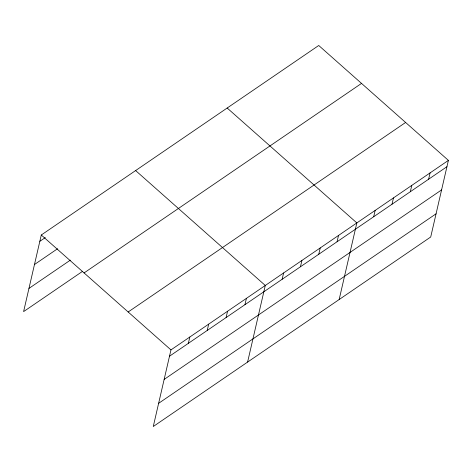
<?xml version="1.0" encoding="UTF-8"?>
<svg xmlns="http://www.w3.org/2000/svg" width="472" height="472" viewBox="0 0 472 472"><rect width="100%" height="100%" fill="white"/><g stroke="black" fill="none" stroke-linecap="round" stroke-linejoin="round"><path stroke-width="0.71" d="M448.4 160.386L170.958 349.905L153.27 426.517L430.712 236.997L448.4 160.386L318.73 45.483L41.288 235.003L23.6 311.614L82.635 271.288M188.363 343.339L189.821 337.02M207.232 330.453L208.689 324.128M226.094 317.567L227.557 311.243M244.962 304.676L246.419 298.357M247.599 362.083L265.288 285.471L135.617 170.563M282.138 279.282L283.601 272.963M300.452 266.774L301.909 260.45M318.759 254.266L320.222 247.942M337.073 241.758L338.53 235.434M339.156 299.537L356.844 222.926L227.174 108.023M373.694 216.742L375.157 210.418M392.008 204.234L393.465 197.91M410.315 191.726L411.779 185.402M428.629 179.212L430.086 172.894M39.825 241.322L45.306 237.581M34.474 264.521L57.602 248.72M28.957 288.416L70.34 260.149M84.081 272.922L361.522 83.402M128.166 311.986L405.607 122.466M169.495 356.224L446.943 166.704M164.144 379.423L441.586 189.903M158.627 403.324L436.069 213.804M41.288 235.003L170.958 349.905"/></g></svg>
